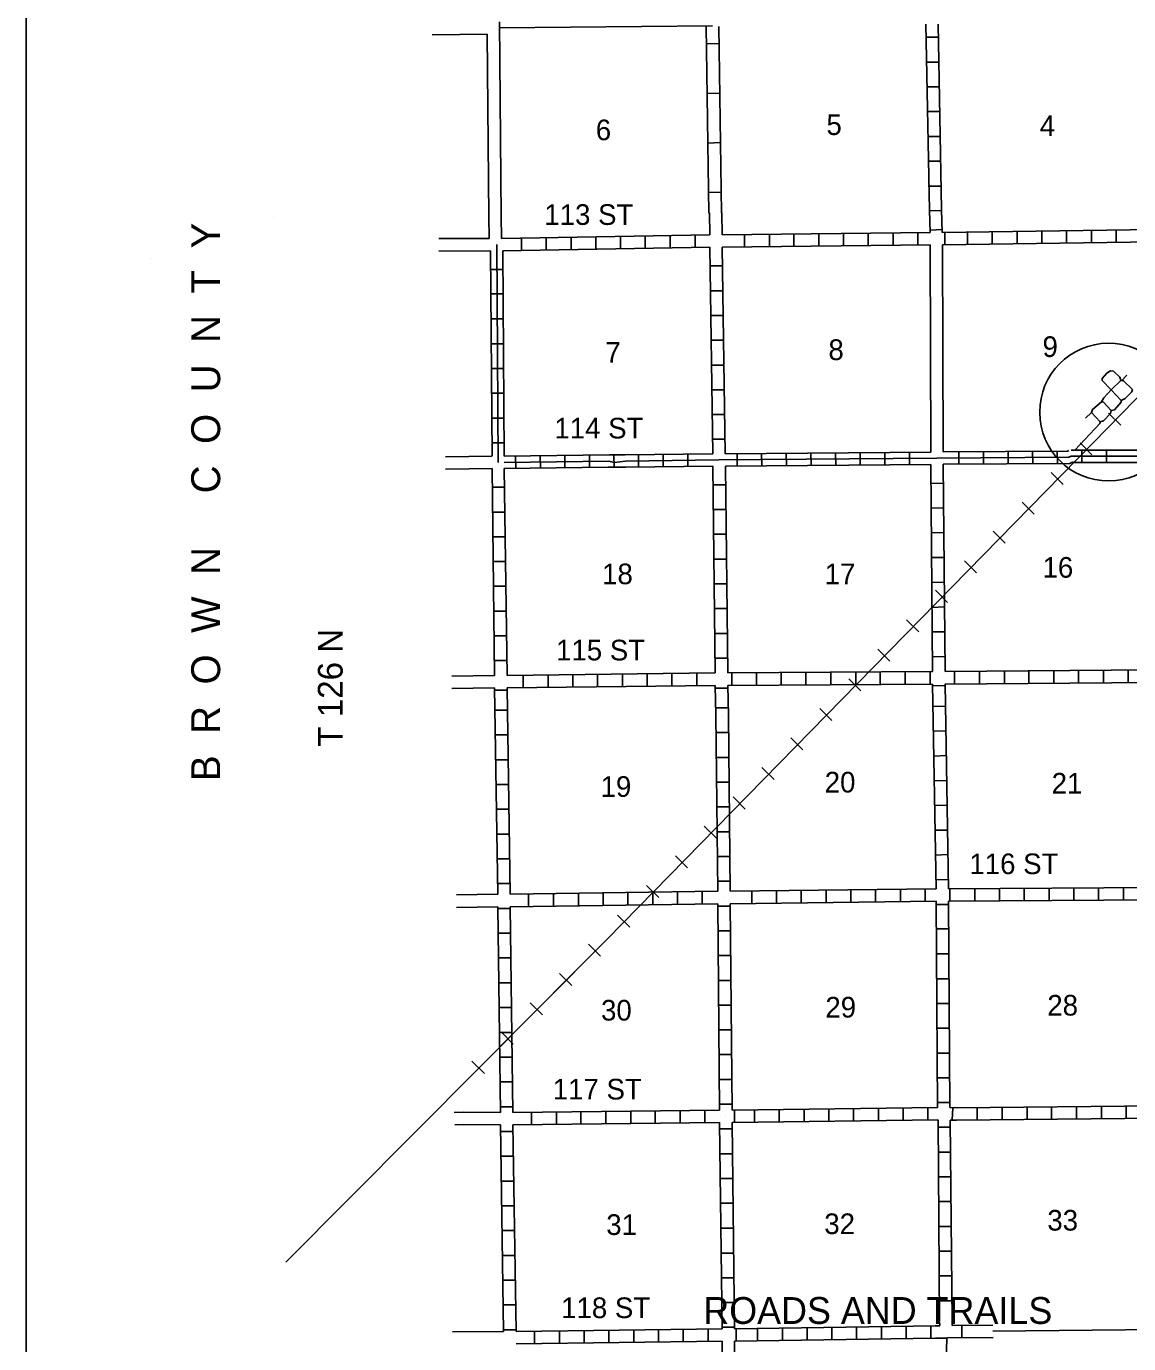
# Model space of a CAD drawing. Extents: x 1795385 to 2183142, y 16517164 to 16891733.
# Drawn here: x 1889625 to 1916321, y 16595968 to 16627864 of the extents above; entities that cross this region are included whole.
import ezdxf

# ---------------------------------------------------------------- set-up
doc = ezdxf.new("R2010")
doc.units = 0
for name, color, linetype in [('L10', 7, 'Continuous'), ('L11', 7, 'Continuous'), ('L13', 7, 'Continuous'), ('L14', 7, 'Continuous'), ('L15', 7, 'Continuous'), ('L23', 7, 'Continuous'), ('L30', 7, 'Continuous'), ('L31', 7, 'Continuous'), ('L52', 7, 'Continuous'), ('L63', 7, 'Continuous'), ('L8', 7, 'Continuous'), ('L9', 7, 'Continuous')]:
    doc.layers.add(name, color=color, linetype=linetype)

msp = doc.modelspace()

# ---------------------------------------------------------------- linework, layer by layer
at = {"layer": 'L10'}
for p, q in [((1901083, 16627973), (1901125, 16623263)), ((1900782, 16627672), (1900824, 16623263))]:
    msp.add_line(p, q, dxfattribs=at)
for points in [[(1900824, 16623263), (1900834, 16622730)], [(1901125, 16623263), (1901135, 16622741), (1901135, 16622730)]]:
    msp.add_lwpolyline(points, dxfattribs=at)
at = {"layer": 'L11'}
for p, q in [((1911516, 16622572), (1911526, 16617557)), ((1911816, 16622572), (1911827, 16617559))]:
    msp.add_line(p, q, dxfattribs=at)
at = {"layer": 'L13'}
for p, q in [((1901083, 16627825), (1906244, 16627874)), ((1913034, 16596269), (1917073, 16596314))]:
    msp.add_line(p, q, dxfattribs=at)
msp.add_lwpolyline([(1911958, 16591701), (1911899, 16595475), (1911915, 16596106)], dxfattribs=at)
at = {"layer": 'L15'}
for p, q in [((1916817, 16619166), (1915465, 16617783)), ((1915834, 16618495), (1916135, 16618205)), ((1915143, 16617783), (1915433, 16617487)), ((1915465, 16617783), (1915465, 16617783)), ((1914441, 16617065), (1914731, 16616774)), ((1913744, 16616346), (1914034, 16616056)), ((1913041, 16615639), (1913332, 16615349)), ((1912344, 16614921), (1912635, 16614630)), ((1911642, 16614208), (1911933, 16613912)), ((1910940, 16613495), (1911236, 16613205)), ((1910243, 16612782), (1910534, 16612492)), ((1909541, 16612064), (1909831, 16611774)), ((1908844, 16611346), (1909134, 16611056)), ((1908142, 16610639), (1908432, 16610348)), ((1907440, 16609921), (1907735, 16609630)), ((1906743, 16609208), (1907033, 16608912)), ((1906040, 16608500), (1906336, 16608205)), ((1905343, 16607782), (1905634, 16607492)), ((1904641, 16607064), (1904942, 16606774)), ((1903944, 16606346), (1904240, 16606056)), ((1903242, 16605639), (1903532, 16605348)), ((1902535, 16604931), (1902836, 16604641)), ((1901827, 16604224), (1902128, 16603933)), ((1901125, 16603516), (1901415, 16603220))]:
    msp.add_line(p, q, dxfattribs=at)
for points in [[(1987223, 16692606), (1969150, 16673017), (1968855, 16672716), (1967624, 16671380), (1955655, 16658523), (1950180, 16652626), (1943247, 16645740), (1926415, 16628892), (1916817, 16619166), (1915465, 16617783), (1903686, 16605755), (1901077, 16603141)], [(1895908, 16597940), (1903686, 16605755), (1915465, 16617783)]]:
    msp.add_lwpolyline(points, dxfattribs=at)
at = {"layer": 'L23'}
msp.add_line((1889625, 16521654), (1889625, 16701867), dxfattribs=at)
at = {"layer": 'L31'}
msp.add_ellipse((1915833, 16618523), major_axis=(-6, 1667), ratio=0.999963, dxfattribs=at)
at = {"layer": 'L52'}
for p, q in [((1900782, 16627672), (1899456, 16627656)), ((1895618, 16623237), (1895618, 16623237)), ((1900834, 16622730), (1899615, 16622725)), ((1900866, 16622429), (1899615, 16622424)), ((1892624, 16622239), (1892624, 16622239)), ((1900903, 16617455), (1899773, 16617439)), ((1900903, 16617154), (1899773, 16617138)), ((1900961, 16612149), (1899932, 16612133)), ((1900966, 16611848), (1899932, 16611832)), ((1901040, 16606848), (1900042, 16606832)), ((1901040, 16606547), (1900042, 16606531)), ((1900417, 16602808), (1900718, 16602513))]:
    msp.add_line(p, q, dxfattribs=at)
for points in [[(1901067, 16603125), (1899984, 16602038)], [(1901109, 16601562), (1900217, 16601573), (1899984, 16601562)], [(1901109, 16601267), (1900217, 16601272), (1900000, 16601267)], [(1901178, 16596266), (1899942, 16596256)]]:
    msp.add_lwpolyline(points, dxfattribs=at)
at = {"layer": 'L8'}
for p, q in [((1911410, 16627915), (1911494, 16623416)), ((1911711, 16627915), (1911790, 16623432)), ((1911415, 16627598), (1911716, 16627598)), ((1911426, 16626996), (1911727, 16626996)), ((1911431, 16626400), (1911732, 16626400)), ((1911442, 16625798), (1911743, 16625798)), ((1911452, 16625196), (1911748, 16625196)), ((1911457, 16624599), (1911758, 16624599)), ((1911468, 16623997), (1911769, 16623997)), ((1911494, 16623416), (1911510, 16622873)), ((1911785, 16623406), (1911494, 16623395)), ((1911626, 16623406), (1911626, 16623406)), ((1911642, 16623422), (1911642, 16623422)), ((1911790, 16623432), (1911806, 16622873)), ((1911510, 16622925), (1911801, 16622941)), ((1911806, 16622873), (1916927, 16622946)), ((1914815, 16622614), (1914815, 16622915)), ((1915417, 16622624), (1915417, 16622925)), ((1916019, 16622630), (1916019, 16622931)), ((1901135, 16622730), (1906178, 16622814)), ((1901616, 16622440), (1901616, 16622741)), ((1902218, 16622450), (1902218, 16622746)), ((1902820, 16622455), (1902820, 16622756)), ((1903416, 16622471), (1903416, 16622772)), ((1904018, 16622482), (1904018, 16622783)), ((1904615, 16622487), (1904615, 16622788)), ((1905217, 16622498), (1905217, 16622799)), ((1905819, 16622508), (1905819, 16622804)), ((1906473, 16622814), (1911510, 16622873)), ((1907017, 16622524), (1907017, 16622825)), ((1907619, 16622529), (1907619, 16622830)), ((1908216, 16622529), (1908216, 16622830)), ((1908818, 16622540), (1908818, 16622841)), ((1909419, 16622545), (1909419, 16622846)), ((1910016, 16622556), (1910016, 16622857)), ((1910618, 16622566), (1910618, 16622862)), ((1911215, 16622566), (1911215, 16622862)), ((1911816, 16622572), (1916927, 16622646)), ((1911869, 16622572), (1911869, 16622873)), ((1912418, 16622582), (1912418, 16622883)), ((1913015, 16622587), (1913015, 16622888)), ((1913617, 16622598), (1913617, 16622899)), ((1914219, 16622609), (1914219, 16622904)), ((1900903, 16617466), (1900866, 16622429)), ((1901019, 16622582), (1901019, 16622582)), ((1901051, 16617307), (1901019, 16622582)), ((1901167, 16622429), (1906178, 16622514)), ((1901198, 16617457), (1901167, 16622429)), ((1906249, 16617514), (1906178, 16622514)), ((1906473, 16622514), (1911516, 16622572)), ((1906550, 16617517), (1906473, 16622514)), ((1900866, 16621980), (1901167, 16621980)), ((1906183, 16622065), (1906484, 16622065)), ((1900877, 16621384), (1901178, 16621384)), ((1906193, 16621463), (1906494, 16621463)), ((1900877, 16620782), (1901178, 16620782)), ((1906199, 16620866), (1906500, 16620866)), ((1900882, 16620180), (1901183, 16620180)), ((1906209, 16620264), (1906510, 16620264)), ((1900882, 16619583), (1901183, 16619583)), ((1906215, 16619662), (1906516, 16619662)), ((1915882, 16619525), (1915882, 16619525)), ((1916145, 16619284), (1916274, 16619416)), ((1915898, 16619066), (1916135, 16619287)), ((1916135, 16619287), (1916135, 16619287)), ((1900893, 16618981), (1901193, 16618981)), ((1906225, 16619066), (1906526, 16619066)), ((1915666, 16618775), (1915666, 16618775)), ((1915898, 16619066), (1915898, 16619066)), ((1916141, 16618807), (1915898, 16619066)), ((1916141, 16618807), (1916141, 16618807)), ((1906236, 16618464), (1906531, 16618464)), ((1915417, 16618517), (1915275, 16618378)), ((1915898, 16618564), (1915898, 16618564)), ((1900893, 16618379), (1901193, 16618379)), ((1915634, 16618290), (1915634, 16618290)), ((1906241, 16617867), (1906542, 16617867)), ((1900903, 16617783), (1901199, 16617783)), ((1903854, 16617489), (1903859, 16617189)), ((1904450, 16617492), (1904453, 16617194)), ((1905047, 16617499), (1905050, 16617201)), ((1905643, 16617506), (1905647, 16617208)), ((1906550, 16617517), (1911526, 16617557)), ((1906837, 16617518), (1906839, 16617220)), ((1907433, 16617523), (1907436, 16617225)), ((1908030, 16617528), (1908032, 16617229)), ((1908627, 16617532), (1908629, 16617234)), ((1909223, 16617537), (1909226, 16617239)), ((1909820, 16617542), (1909822, 16617244)), ((1910416, 16617547), (1910419, 16617249)), ((1911013, 16617552), (1911015, 16617253)), ((1912206, 16617560), (1912208, 16617262)), ((1912803, 16617564), (1912805, 16617266)), ((1913400, 16617568), (1913402, 16617270)), ((1913996, 16617572), (1913998, 16617274)), ((1914593, 16617576), (1914595, 16617278)), ((1914932, 16617605), (1916975, 16617605)), ((1915185, 16617604), (1915185, 16617306)), ((1915782, 16617604), (1915782, 16617306)), ((1901051, 16617307), (1901051, 16617307)), ((1901473, 16617460), (1901476, 16617162)), ((1902069, 16617467), (1902073, 16617169)), ((1902666, 16617475), (1902670, 16617177)), ((1903262, 16617482), (1903266, 16617184)), ((1906253, 16617214), (1906310, 16612207)), ((1906399, 16617366), (1911674, 16617408)), ((1906554, 16617217), (1911527, 16617257)), ((1906554, 16617217), (1906611, 16612207)), ((1911574, 16612239), (1911527, 16617257)), ((1911875, 16612239), (1911828, 16617259)), ((1914932, 16617455), (1914932, 16617455)), ((1914932, 16617455), (1916975, 16617455)), ((1914932, 16617305), (1916827, 16617305)), ((1900966, 16612149), (1900903, 16617154)), ((1901267, 16612149), (1901201, 16617157)), ((1900908, 16616706), (1901209, 16616706)), ((1906257, 16616764), (1906558, 16616764)), ((1911832, 16616806), (1911531, 16616795)), ((1900919, 16616104), (1901215, 16616104)), ((1906267, 16616167), (1906568, 16616167)), ((1911832, 16616204), (1911531, 16616199)), ((1911843, 16615607), (1911542, 16615597)), ((1900924, 16615507), (1901225, 16615507)), ((1906267, 16615565), (1906568, 16615565)), ((1906278, 16614963), (1906574, 16614963)), ((1911848, 16615005), (1911553, 16615000)), ((1900935, 16614905), (1901236, 16614905)), ((1900940, 16614308), (1901241, 16614308)), ((1906283, 16614366), (1906584, 16614366)), ((1911848, 16614409), (1911553, 16614398)), ((1900940, 16613706), (1901241, 16613706)), ((1906294, 16613765), (1906589, 16613765)), ((1911859, 16613807), (1911558, 16613796)), ((1900951, 16613105), (1901252, 16613105)), ((1906299, 16613163), (1906600, 16613163)), ((1911869, 16613205), (1911568, 16613200)), ((1900961, 16612508), (1901257, 16612508)), ((1906299, 16612566), (1906600, 16612566)), ((1911869, 16612608), (1911568, 16612598)), ((1906310, 16612207), (1901267, 16612149)), ((1901658, 16612154), (1901658, 16611858)), ((1902260, 16612154), (1902260, 16611858)), ((1902857, 16612165), (1902857, 16611864)), ((1903459, 16612175), (1903459, 16611874)), ((1904060, 16612181), (1904060, 16611880)), ((1904657, 16612191), (1904657, 16611890)), ((1905259, 16612191), (1905259, 16611890)), ((1905861, 16612196), (1905861, 16611895)), ((1906611, 16612207), (1911574, 16612239)), ((1906711, 16612207), (1906711, 16611906)), ((1907308, 16612212), (1907308, 16611917)), ((1907909, 16612212), (1907909, 16611917)), ((1908506, 16612223), (1908506, 16611922)), ((1909108, 16612223), (1909108, 16611922)), ((1909710, 16612223), (1909710, 16611922)), ((1910306, 16612233), (1910306, 16611932)), ((1910908, 16612233), (1910908, 16611932)), ((1911510, 16612239), (1911510, 16611938)), ((1911727, 16612091), (1911727, 16612091)), ((1911875, 16612239), (1916907, 16612280)), ((1912107, 16612239), (1912107, 16611938)), ((1912709, 16612249), (1912709, 16611948)), ((1913311, 16612249), (1913311, 16611948)), ((1913907, 16612254), (1913907, 16611953)), ((1914509, 16612265), (1914509, 16611964)), ((1915106, 16612265), (1915106, 16611964)), ((1915708, 16612270), (1915708, 16611975)), ((1916310, 16612270), (1916310, 16611975)), ((1901040, 16606848), (1900966, 16611848)), ((1900966, 16611790), (1901267, 16611790)), ((1901120, 16611996), (1901120, 16611996)), ((1906310, 16611906), (1901267, 16611848)), ((1901341, 16606848), (1901267, 16611848)), ((1906310, 16611906), (1906325, 16611183)), ((1906310, 16611837), (1906611, 16611837)), ((1906457, 16612054), (1906457, 16612054)), ((1906611, 16611906), (1911574, 16611938)), ((1906611, 16611906), (1906626, 16611183)), ((1911658, 16606980), (1911574, 16611938)), ((1911875, 16611906), (1911574, 16611895)), ((1911869, 16611938), (1916911, 16611979)), ((1911959, 16606980), (1911875, 16611938)), ((1900977, 16611304), (1901278, 16611304)), ((1906325, 16611362), (1906626, 16611362)), ((1906325, 16611183), (1906373, 16606922)), ((1906473, 16611183), (1906473, 16611183)), ((1906626, 16611183), (1906674, 16606922)), ((1911885, 16611404), (1911584, 16611399)), ((1911890, 16610808), (1911589, 16610797)), ((1900982, 16610707), (1901283, 16610707)), ((1906336, 16610765), (1906632, 16610765)), ((1906336, 16610164), (1906632, 16610164)), ((1911906, 16610206), (1911611, 16610195)), ((1900993, 16610105), (1901294, 16610105)), ((1906341, 16609567), (1906642, 16609567)), ((1911917, 16609604), (1911616, 16609599)), ((1900998, 16609504), (1901299, 16609504)), ((1901009, 16608907), (1901310, 16608907)), ((1906352, 16608965), (1906653, 16608965)), ((1911927, 16609007), (1911626, 16608997)), ((1901019, 16608305), (1901315, 16608305)), ((1906357, 16608363), (1906658, 16608363)), ((1911933, 16608405), (1911632, 16608400)), ((1901025, 16607708), (1901325, 16607708)), ((1906368, 16607766), (1906669, 16607766)), ((1911943, 16607809), (1911642, 16607798)), ((1901035, 16607106), (1901336, 16607106)), ((1906368, 16607164), (1906669, 16607164)), ((1906674, 16606922), (1911658, 16606980)), ((1909594, 16606658), (1909594, 16606959)), ((1910190, 16606663), (1910190, 16606964)), ((1910792, 16606673), (1910792, 16606974)), ((1911394, 16606673), (1911394, 16606974)), ((1911948, 16607207), (1911653, 16607196)), ((1911959, 16606980), (1916971, 16607016)), ((1911991, 16606679), (1911991, 16606980)), ((1912593, 16606689), (1912593, 16606990)), ((1913189, 16606689), (1913189, 16606990)), ((1913791, 16606689), (1913791, 16606990)), ((1914393, 16606700), (1914393, 16606996)), ((1914990, 16606700), (1914990, 16606996)), ((1915592, 16606705), (1915592, 16607006)), ((1916193, 16606705), (1916193, 16607006)), ((1901341, 16606848), (1906373, 16606922)), ((1901790, 16606557), (1901790, 16606858)), ((1902392, 16606563), (1902392, 16606864)), ((1902994, 16606573), (1902994, 16606874)), ((1903591, 16606584), (1903591, 16606879)), ((1904192, 16606589), (1904192, 16606890)), ((1904794, 16606600), (1904794, 16606895)), ((1905391, 16606605), (1905391, 16606906)), ((1905993, 16606615), (1905993, 16606916)), ((1906526, 16606774), (1906526, 16606774)), ((1906674, 16606621), (1911658, 16606679)), ((1907191, 16606631), (1907191, 16606932)), ((1907793, 16606642), (1907793, 16606937)), ((1908390, 16606642), (1908390, 16606937)), ((1908992, 16606647), (1908992, 16606948)), ((1911690, 16601689), (1911658, 16606679)), ((1911806, 16606832), (1911806, 16606832)), ((1911959, 16606679), (1916974, 16606715)), ((1911991, 16601689), (1911959, 16606679)), ((1901109, 16601562), (1901040, 16606547)), ((1901040, 16606504), (1901341, 16606504)), ((1901341, 16606547), (1906373, 16606621)), ((1901410, 16601562), (1901341, 16606547)), ((1906373, 16606621), (1906415, 16601620)), ((1906373, 16606563), (1906674, 16606563)), ((1906674, 16606621), (1906716, 16601620)), ((1911959, 16606605), (1911658, 16606605)), ((1911964, 16606008), (1911669, 16606008)), ((1901051, 16605908), (1901352, 16605908)), ((1906384, 16605966), (1906684, 16605966)), ((1906384, 16605364), (1906684, 16605364)), ((1911964, 16605406), (1911669, 16605406)), ((1901061, 16605306), (1901357, 16605306)), ((1906394, 16604762), (1906690, 16604762)), ((1911975, 16604804), (1911674, 16604804)), ((1901067, 16604704), (1901368, 16604704)), ((1901077, 16604107), (1901373, 16604107)), ((1906394, 16604165), (1906690, 16604165)), ((1911975, 16604208), (1911674, 16604208)), ((1901083, 16603505), (1901384, 16603505)), ((1906399, 16603564), (1906700, 16603564)), ((1911975, 16603606), (1911674, 16603606)), ((1901093, 16602903), (1901394, 16602903)), ((1906410, 16602967), (1906711, 16602967)), ((1911985, 16603004), (1911685, 16603004)), ((1901098, 16602307), (1901399, 16602307)), ((1906410, 16602365), (1906711, 16602365)), ((1911985, 16602407), (1911685, 16602407)), ((1901109, 16601705), (1901410, 16601705)), ((1901410, 16601562), (1906415, 16601620)), ((1901859, 16601272), (1901859, 16601573)), ((1902461, 16601283), (1902461, 16601583)), ((1903057, 16601283), (1903057, 16601583)), ((1903659, 16601288), (1903659, 16601589)), ((1904261, 16601298), (1904261, 16601599)), ((1904858, 16601304), (1904858, 16601605)), ((1905460, 16601314), (1905460, 16601615)), ((1906056, 16601314), (1906056, 16601615)), ((1906415, 16601763), (1906716, 16601763)), ((1906716, 16601620), (1911690, 16601689)), ((1906774, 16601325), (1906774, 16601620)), ((1907260, 16601330), (1907260, 16601631)), ((1907857, 16601341), (1907857, 16601642)), ((1908459, 16601346), (1908459, 16601647)), ((1909060, 16601356), (1909060, 16601657)), ((1909657, 16601367), (1909657, 16601663)), ((1910259, 16601372), (1910259, 16601673)), ((1910861, 16601383), (1910861, 16601679)), ((1911457, 16601383), (1911457, 16601679)), ((1911991, 16601805), (1911690, 16601805)), ((1911991, 16601689), (1912149, 16601679)), ((1912049, 16601383), (1912059, 16601679)), ((1912149, 16601679), (1917036, 16601730)), ((1912656, 16601388), (1912656, 16601689)), ((1913258, 16601388), (1913258, 16601689)), ((1913860, 16601399), (1913860, 16601700)), ((1914456, 16601404), (1914456, 16601705)), ((1915058, 16601415), (1915058, 16601715)), ((1915660, 16601415), (1915660, 16601715)), ((1916257, 16601425), (1916257, 16601721)), ((1901183, 16596266), (1901109, 16601267)), ((1901410, 16601267), (1906415, 16601325)), ((1901484, 16596266), (1901410, 16601267)), ((1906415, 16601325), (1906473, 16596330)), ((1906568, 16601473), (1906568, 16601473)), ((1906716, 16601325), (1911700, 16601388)), ((1906716, 16601325), (1906774, 16596330)), ((1911743, 16596515), (1911711, 16601388)), ((1911859, 16601246), (1911859, 16601246)), ((1912044, 16596515), (1912001, 16601383)), ((1912001, 16601383), (1912149, 16601383)), ((1912149, 16601383), (1917042, 16601429)), ((1901120, 16601108), (1901415, 16601108)), ((1906415, 16601166), (1906716, 16601166)), ((1912007, 16601209), (1911711, 16601209)), ((1912017, 16600607), (1911716, 16600607)), ((1901125, 16600506), (1901426, 16600506)), ((1906426, 16600564), (1906727, 16600564)), ((1906431, 16599963), (1906732, 16599963)), ((1912017, 16600005), (1911716, 16600005)), ((1901135, 16599904), (1901436, 16599904)), ((1901141, 16599308), (1901442, 16599308)), ((1906442, 16599366), (1906743, 16599366)), ((1912028, 16599408), (1911727, 16599408)), ((1901151, 16598706), (1901452, 16598706)), ((1906452, 16598764), (1906748, 16598764)), ((1912028, 16598806), (1911727, 16598806)), ((1901157, 16598104), (1901457, 16598104)), ((1906452, 16598162), (1906748, 16598162)), ((1912033, 16598204), (1911732, 16598204)), ((1901167, 16597507), (1901468, 16597507)), ((1906457, 16597565), (1906758, 16597565)), ((1912033, 16597608), (1911732, 16597608)), ((1901178, 16596905), (1901473, 16596905)), ((1906468, 16596963), (1906769, 16596963)), ((1912044, 16597006), (1911743, 16597006)), ((1911748, 16596404), (1911743, 16596499)), ((1911890, 16596515), (1911890, 16596515)), ((1912049, 16596404), (1912044, 16596530)), ((1901183, 16596303), (1901484, 16596303)), ((1901484, 16596266), (1906473, 16596330)), ((1901933, 16595971), (1901933, 16596272)), ((1902535, 16595981), (1902535, 16596282)), ((1903131, 16595992), (1903131, 16596288)), ((1903733, 16595997), (1903733, 16596298)), ((1904335, 16596008), (1904335, 16596303)), ((1904932, 16596008), (1904932, 16596303)), ((1905534, 16596013), (1905534, 16596314)), ((1906135, 16596024), (1906135, 16596325)), ((1906473, 16596367), (1906774, 16596367)), ((1906774, 16596330), (1911642, 16596398)), ((1906816, 16596029), (1906816, 16596330)), ((1907334, 16596039), (1907334, 16596340)), ((1907936, 16596050), (1907936, 16596346)), ((1908532, 16596055), (1908532, 16596356)), ((1909134, 16596066), (1909134, 16596367)), ((1909731, 16596071), (1909731, 16596372)), ((1910333, 16596082), (1910333, 16596383)), ((1910935, 16596087), (1910935, 16596388)), ((1911531, 16596098), (1911531, 16596398)), ((1911632, 16596398), (1911748, 16596398)), ((1901484, 16595966), (1906473, 16596029)), ((1906774, 16596029), (1911642, 16596098)), ((1911653, 16596098), (1911914, 16596098))]:
    msp.add_line(p, q, dxfattribs=at)
for points in [[(1915898, 16619066), (1915681, 16619287), (1915676, 16619340), (1915792, 16619467), (1915882, 16619525)], [(1915882, 16619525), (1915951, 16619514), (1916109, 16619367), (1916135, 16619287)], [(1916410, 16619071), (1916199, 16619282), (1916135, 16619287)], [(1915634, 16618290), (1915417, 16618517), (1915444, 16618590), (1915666, 16618775)], [(1915666, 16618775), (1915718, 16618865), (1915898, 16619066)], [(1915898, 16618564), (1915708, 16618765), (1915666, 16618775)], [(1915898, 16618564), (1915982, 16618580), (1916141, 16618765), (1916141, 16618807)], [(1916141, 16618807), (1916236, 16618849), (1916399, 16619013), (1916410, 16619071)], [(1915634, 16618290), (1915708, 16618316), (1915882, 16618490), (1915898, 16618564)], [(1915016, 16617605), (1915623, 16618247), (1915634, 16618290)], [(1901198, 16617457), (1903751, 16617489), (1904125, 16617489), (1906249, 16617514)], [(1911827, 16617559), (1914838, 16617579), (1914874, 16617594)], [(1901199, 16617307), (1903733, 16617339), (1903860, 16617307), (1904134, 16617339), (1906399, 16617366)], [(1901201, 16617157), (1903716, 16617189), (1904144, 16617189), (1906253, 16617214)], [(1911674, 16617408), (1914868, 16617429), (1914932, 16617455)], [(1911828, 16617259), (1914899, 16617279), (1914989, 16617317)]]:
    msp.add_lwpolyline(points, dxfattribs=at)
at = {"layer": 'L9'}
for p, q in [((1906093, 16627857), (1906093, 16627873)), ((1906157, 16623337), (1906093, 16627857)), ((1906457, 16623337), (1906394, 16627857)), ((1906399, 16627450), (1906098, 16627440)), ((1906415, 16626247), (1906120, 16626241)), ((1906431, 16625048), (1906135, 16625037)), ((1906452, 16623849), (1906151, 16623839)), ((1906167, 16623348), (1906157, 16623337)), ((1906178, 16622814), (1906167, 16623348)), ((1906468, 16623348), (1906457, 16623337)), ((1906473, 16622814), (1906468, 16623348)), ((1911915, 16596106), (1913038, 16596119)), ((1912049, 16596404), (1913030, 16596415)), ((1912283, 16596108), (1912283, 16596404)), ((1906521, 16593005), (1906473, 16596029)), ((1906819, 16593009), (1906774, 16596029))]:
    msp.add_line(p, q, dxfattribs=at)

# ---------------------------------------------------------------- texts
at = {"layer": 'L14'}
for s, p in [('6', (1903416, 16625106)), ('5', (1909002, 16625233)), ('4', (1914166, 16625206)), ('9', (1914235, 16619858)), ('7', (1903649, 16619720)), ('8', (1909050, 16619784)), ('16', (1914235, 16614514)), ('18', (1903569, 16614356)), ('17', (1908960, 16614356)), ('19', (1903532, 16609208)), ('20', (1908960, 16609313)), ('21', (1914456, 16609287)), ('28', (1914351, 16603912)), ('30', (1903543, 16603791)), ('29', (1908976, 16603864)), ('31', (1903670, 16598600)), ('32', (1908950, 16598621)), ('33', (1914351, 16598706))]:
    msp.add_text(s, height=500, rotation=360, dxfattribs=at).set_placement(p)
at = {"layer": 'L30'}
for s, p in [('113 ST', (1902170, 16623056)), ('114 ST', (1902414, 16617885)), ('115 ST', (1902455, 16612511)), ('116 ST', (1912464, 16607336)), ('117 ST', (1902374, 16601880)), ('118 ST', (1902577, 16596587))]:
    msp.add_text(s, height=500, rotation=360, dxfattribs=at).set_placement(p)
at = {"layer": 'L52'}
for s, height, p in [('B  R  O  W  N     C  O  U  N  T  Y', 699.97, (1894319, 16609588)), ('T 126 N', 600, (1897286, 16610422))]:
    msp.add_text(s, height=height, rotation=90, dxfattribs=at).set_placement(p)
at = {"layer": 'L63'}
msp.add_text('ROADS AND TRAILS    ', height=650.02, rotation=0.001, dxfattribs=at).set_placement((1906019, 16596446))

doc.saveas('drawing.dxf')
